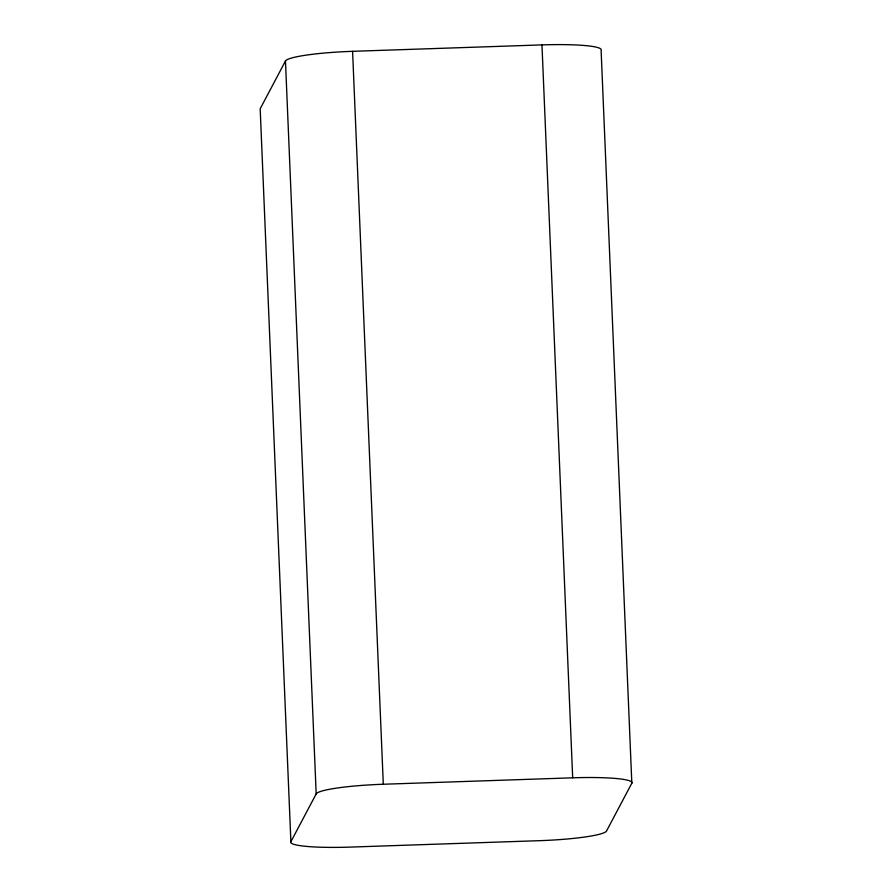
<?xml version="1.0" encoding="UTF-8"?>
<svg xmlns="http://www.w3.org/2000/svg" width="892" height="892" viewBox="0 0 892 892"><rect width="100%" height="100%" fill="white"/><g stroke="black" fill="none" stroke-linecap="round" stroke-linejoin="round"><path stroke-width="1.34" d="M285.462 61.013L260.174 108.791L290.892 841.702A63.31 7.381 -2.4 0 0 350.032 847.099L539.415 840.677A63.31 7.381 -2.4 0 0 606.538 830.987L631.826 783.209L601.108 50.298A63.31 7.381 -2.4 0 0 541.968 44.901L352.585 51.323A63.31 7.381 -2.4 0 0 285.462 61.013L316.181 793.925L290.892 841.702M316.181 793.925A63.31 7.381 -2.4 0 1 383.304 784.246L572.686 777.813A63.31 7.381 -2.4 0 1 631.826 783.209M541.968 44.901L572.686 777.813M352.585 51.323L383.304 784.246"/></g></svg>
